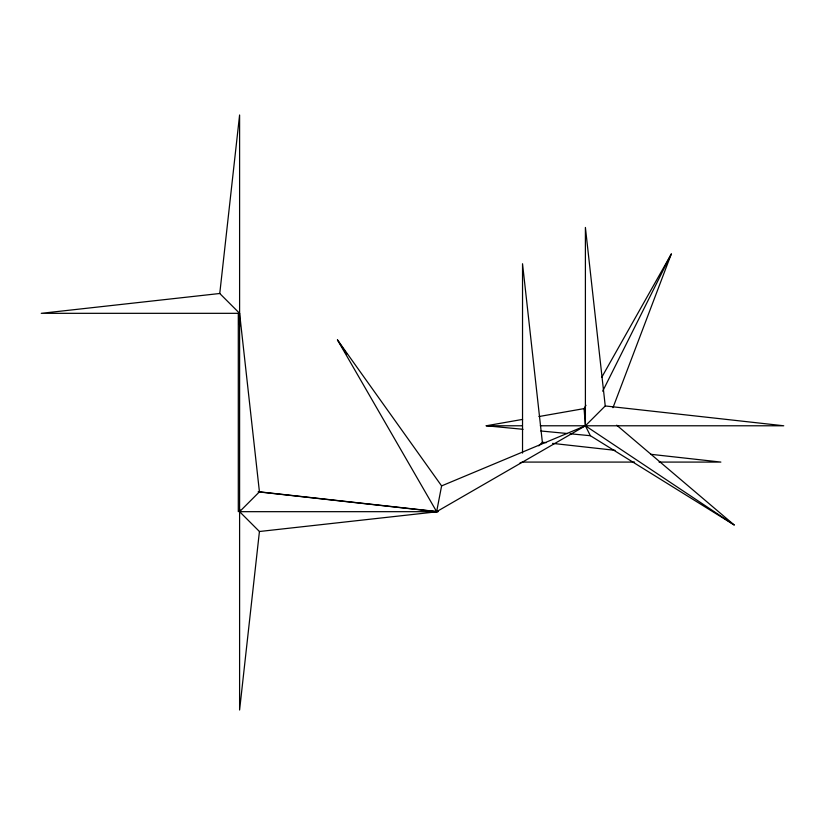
<?xml version="1.0" encoding="UTF-8"?>
<svg xmlns="http://www.w3.org/2000/svg" width="825" height="825" viewBox="0 0 825 825"><rect width="100%" height="100%" fill="white"/><g stroke="black" fill="none" stroke-linecap="round" stroke-linejoin="round"><path stroke-width="1.24" d="M219.759 293.494L239.601 114.984L239.601 710.016L259.432 531.506L239.601 511.675L259.432 491.834L239.601 313.325L219.759 293.494L41.25 313.325L239.601 313.325M616.698 425.174L734.167 524.958L590.36 435.703L585.399 425.782L585.399 227.442L605.241 405.952L585.399 425.782L436.642 511.675L337.466 339.9L441.602 485.904L436.642 511.675L258.132 491.834M612.965 407.715L671.292 254.017L601.776 377.242M602.693 391.205L671.292 254.017M734.167 524.958L585.399 425.782L584.079 408.612L585.967 405.25M240.096 509.871L238.301 511.675L238.301 313.325L239.714 326.081M538.756 445.861L542.365 442.252L522.534 263.742L522.534 453.069M441.602 485.904L585.399 425.782M520.07 462.856L522.534 462.082L634.58 462.082M523.06 429.299L486.234 425.782L522.607 419.399M538.921 416.543L584.079 408.612M259.432 531.506L437.941 511.675L259.432 491.834M486.234 425.782L522.297 425.782M540.323 425.782L783.75 425.782L605.241 405.952M659.051 462.082L720.875 462.082L650.75 454.297M239.601 511.675L437.941 511.675M540.839 430.99L567.507 433.527M570.044 433.764L590.36 435.703M542.365 442.252L546.191 442.674M552.564 443.386L615.048 450.326M337.466 339.9L346.624 353.894"/></g></svg>
